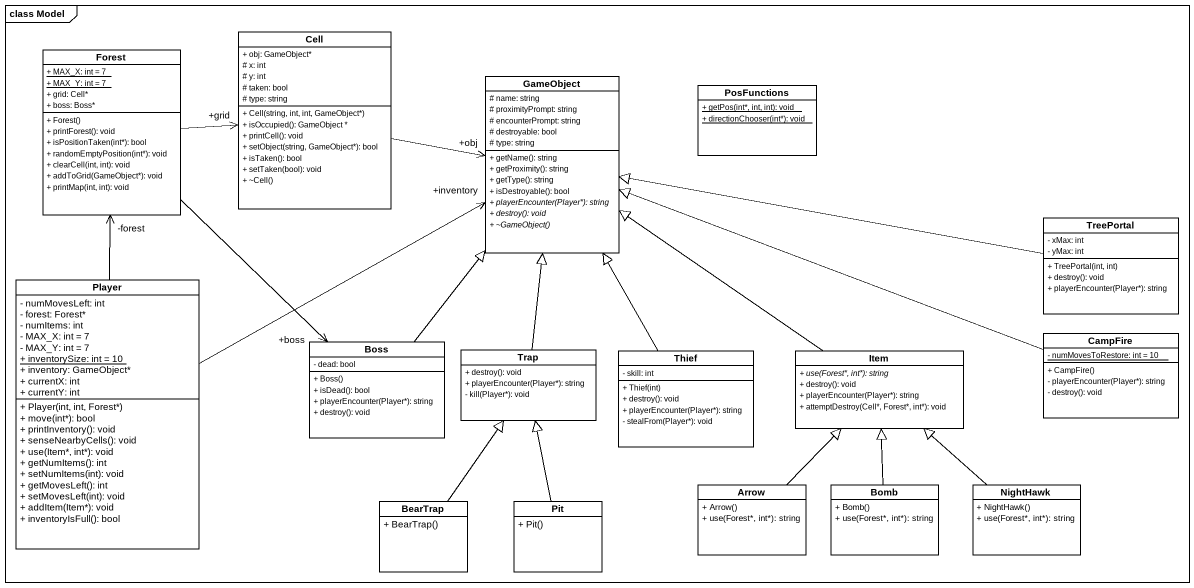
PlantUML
@startuml
mainframe class Model
hide circle
hide empty members
skinparam classAttributeIconSize 0
class Forest {
  {static} + MAX_X: int = 7
  {static} + MAX_Y: int = 7
  + grid: Cell*
  + boss: Boss*
  + Forest()
  + printForest(): void
  + isPositionTaken(int*): bool
  + randomEmptyPosition(int*): void
  + clearCell(int, int): void
  + addToGrid(GameObject*): void
  + printMap(int, int): void
}
class Cell {
  + obj: GameObject*
  # x: int
  # y: int
  # taken: bool
  # type: string
  + Cell(string, int, int, GameObject*)
  + isOccupied(): GameObject *
  + printCell(): void
  + setObject(string, GameObject*): bool
  + isTaken(): bool
  + setTaken(bool): void
  + ~Cell()
}
class GameObject {
  # name: string
  # proximityPrompt: string
  # encounterPrompt: string
  # destroyable: bool
  # type: string
  + getName(): string
  + getProximity(): string
  + getType(): string
  + isDestroyable(): bool
  {abstract} + playerEncounter(Player*): string
  {abstract} + destroy(): void
  {abstract} + ~GameObject()
}
class PosFunctions {
  {static} + getPos(int*, int, int): void
  {static} + directionChooser(int*): void
}
class TreePortal {
  - xMax: int
  - yMax: int
  + TreePortal(int, int)
  + destroy(): void
  + playerEncounter(Player*): string
}
class Player {
  - numMovesLeft: int
  - forest: Forest*
  - numItems: int
  - MAX_X: int = 7
  - MAX_Y: int = 7
  {static} + inventorySize: int = 10
  + inventory: GameObject*
  + currentX: int
  + currentY: int
  + Player(int, int, Forest*)
  + move(int*): bool
  + printInventory(): void
  + senseNearbyCells(): void
  + use(Item*, int*): void
  + getNumItems(): int
  + setNumItems(int): void
  + getMovesLeft(): int
  + setMovesLeft(int): void
  + addItem(Item*): void
  + inventoryIsFull(): bool
}
class CampFire {
  {static} - numMovesToRestore: int = 10
  + CampFire()
  - playerEncounter(Player*): string
  - destroy(): void
}
class Boss {
  - dead: bool
  + Boss()
  + isDead(): bool
  + playerEncounter(Player*): string
  + destroy(): void
}
class Trap {
  + destroy(): void
  + playerEncounter(Player*): string
  - kill(Player*): void
}
class Thief {
  - skill: int
  + Thief(int)
  + destroy(): void
  + playerEncounter(Player*): string
  - stealFrom(Player*): void
}
class Item {
  {abstract} + use(Forest*, int*): string
  + destroy(): void
  + playerEncounter(Player*): string
  + attemptDestroy(Cell*, Forest*, int*): void
}
class Arrow {
  + Arrow()
  + use(Forest*, int*): string
}
class Bomb {
  + Bomb()
  + use(Forest*, int*): string
}
class NightHawk {
  + NightHawk()
  + use(Forest*, int*): string
}
class BearTrap {
  + BearTrap()
}
class Pit {
  + Pit()
}
Forest -right-> "+grid" Cell
Forest --> "+boss" Boss
Cell -right-> "+obj" GameObject
TreePortal -left-|> GameObject
Player -up-> "-forest" Forest
Player -right-> "+inventory" GameObject
CampFire -left-|> GameObject
Boss -up-|> GameObject
Trap -up-|> GameObject
Thief -up-|> GameObject
Item -up-|> GameObject
Arrow -up-|> Item
Bomb -up-|> Item
NightHawk -up-|> Item
BearTrap -up-|> Trap
Pit -up-|> Trap
@enduml
